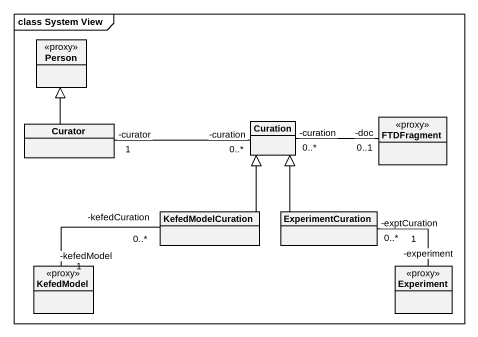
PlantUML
@startuml
mainframe class System View
hide circle
hide empty members
class "Person" as Person_ <<proxy>>
class Curator
class Curation
class FTDFragment <<proxy>>
class KefedModelCuration
class ExperimentCuration
class KefedModel <<proxy>>
class Experiment <<proxy>>
Curator -up-|> Person_
Curator "-curator\n1" -right- "-curation\n0..*" Curation
Curation "-curation\n0..*" -right- "-doc\n0..1" FTDFragment
KefedModelCuration -up-|> Curation
ExperimentCuration -up-|> Curation
ExperimentCuration "-exptCuration\n0..*" -- "-experiment\n1" Experiment
KefedModel "-kefedModel\n1" -right- "-kefedCuration\n0..*" KefedModelCuration
@enduml
